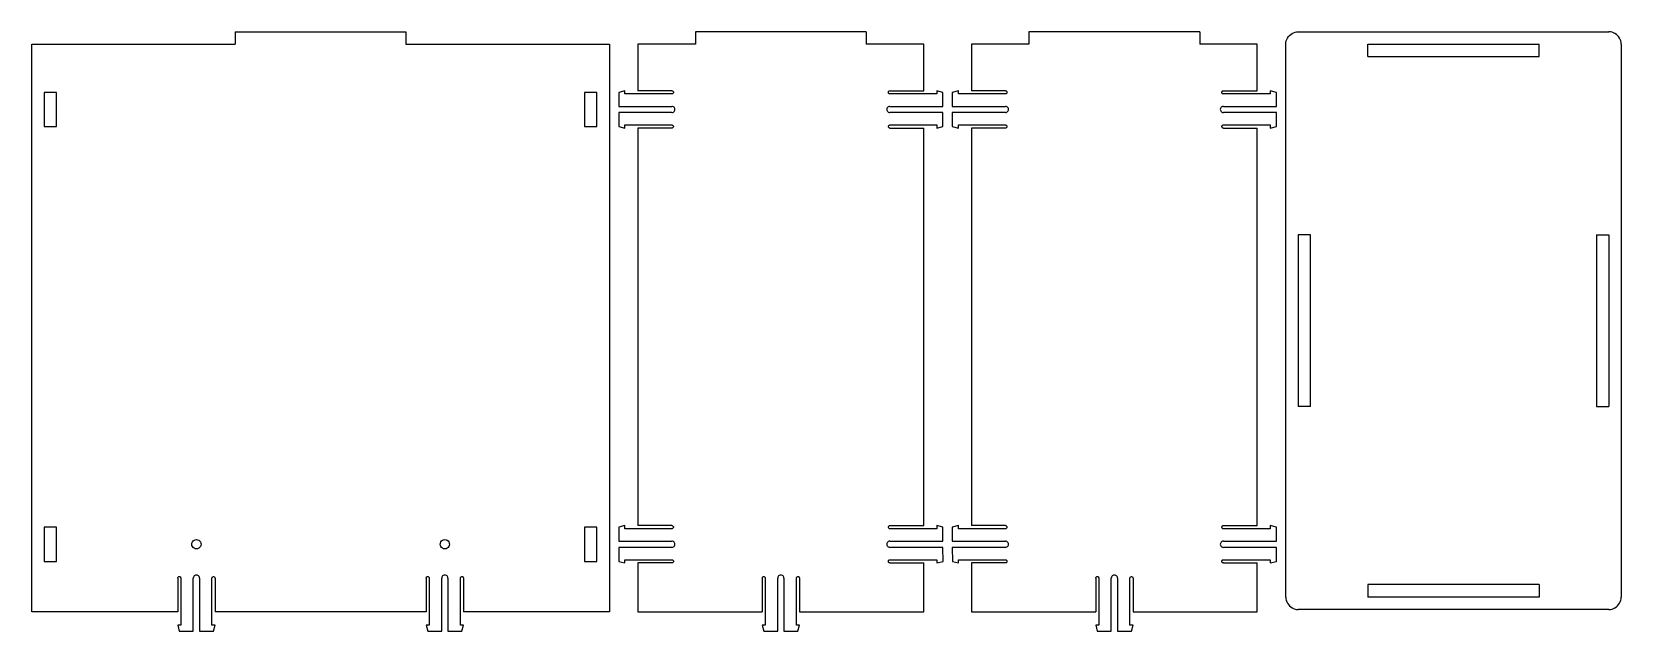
# Model space of a CAD drawing. Header units: metres. Extents: x -3612 to -3100, y -1017 to -824.
import ezdxf

# ---------------------------------------------------------------- set-up
doc = ezdxf.new("R2010")
doc.units = ezdxf.units.M

msp = doc.modelspace()

# ---------------------------------------------------------------- linework, layer by layer
at = {"layer": 'GROUP0'}
for p, q in [((-3611.8, -828.43, 0), (-3546.3, -828.43, 0)), ((-3611.8, -1011.23, 0), (-3611.8, -828.43, 0)), ((-3546.3, -824.43, 0), (-3491.3, -824.43, 0)), ((-3546.3, -824.43, 0), (-3546.3, -828.43, 0)), ((-3491.3, -824.43, 0), (-3491.3, -828.43, 0)), ((-3491.3, -828.43, 0), (-3425.8, -828.43, 0)), ((-3425.8, -828.43, 0), (-3425.8, -1011.23, 0)), ((-3208, -828.43), (-3207.96, -827.9)), ((-3208, -1006.43), (-3208, -828.43)), ((-3207.96, -827.9), (-3207.86, -827.39)), ((-3207.86, -827.39), (-3207.69, -826.9)), ((-3207.69, -826.9), (-3207.46, -826.43)), ((-3207.46, -826.43), (-3207.17, -825.99)), ((-3207.17, -825.99), (-3206.82, -825.6)), ((-3206.82, -825.6), (-3206.43, -825.25)), ((-3206.43, -825.25), (-3206, -824.96)), ((-3206, -824.96), (-3205.53, -824.73)), ((-3205.53, -824.73), (-3205.03, -824.56)), ((-3205.03, -824.56), (-3204.52, -824.46)), ((-3204.52, -824.46), (-3204, -824.43)), ((-3204, -824.43), (-3104, -824.43)), ((-3181.6, -828.43), (-3126.4, -828.43)), ((-3181.6, -832.43), (-3181.6, -828.43)), ((-3126.4, -832.43), (-3126.4, -828.43)), ((-3103.47, -824.46), (-3104, -824.43)), ((-3102.96, -824.56), (-3103.47, -824.46)), ((-3102.47, -824.73), (-3102.96, -824.56)), ((-3102, -824.96), (-3102.47, -824.73)), ((-3101.56, -825.25), (-3102, -824.96)), ((-3101.17, -825.6), (-3101.56, -825.25)), ((-3100.82, -825.99), (-3101.17, -825.6)), ((-3100.53, -826.43), (-3100.82, -825.99)), ((-3100.3, -826.9), (-3100.53, -826.43)), ((-3100.13, -827.39), (-3100.3, -826.9)), ((-3100.03, -827.9), (-3100.13, -827.39)), ((-3100, -828.43), (-3100.03, -827.9)), ((-3100, -828.43), (-3100, -1006.43)), ((-3181.6, -832.43), (-3126.4, -832.43)), ((-3603.8, -843.93, 0), (-3607.8, -843.93, 0)), ((-3607.8, -843.93, 0), (-3607.8, -854.93, 0)), ((-3603.8, -854.93, 0), (-3603.8, -843.93, 0)), ((-3433.8, -843.93, 0), (-3433.8, -854.93, 0)), ((-3429.8, -843.93, 0), (-3433.8, -843.93, 0)), ((-3429.8, -854.93, 0), (-3429.8, -843.93, 0)), ((-3607.8, -854.93, 0), (-3603.8, -854.93, 0)), ((-3433.8, -854.93, 0), (-3429.8, -854.93, 0)), ((-3204, -889.83), (-3204, -945.03)), ((-3200, -889.83), (-3204, -889.83)), ((-3200, -945.03), (-3200, -889.83)), ((-3108, -889.83), (-3108, -945.03)), ((-3108, -889.83), (-3104, -889.83)), ((-3104, -889.83), (-3104, -945.03)), ((-3200, -945.03), (-3204, -945.03)), ((-3108, -945.03), (-3104, -945.03)), ((-3603.8, -983.93, 0), (-3607.8, -983.93, 0)), ((-3607.8, -983.93, 0), (-3607.8, -994.93, 0)), ((-3603.8, -994.93, 0), (-3603.8, -983.93, 0)), ((-3429.8, -983.93, 0), (-3433.8, -983.93, 0)), ((-3433.8, -983.93, 0), (-3433.8, -994.93, 0)), ((-3429.8, -994.93, 0), (-3429.8, -983.93, 0)), ((-3560.3, -989.43, 0), (-3560.24, -989.04, 0)), ((-3560.24, -989.81, 0), (-3560.3, -989.43, 0)), ((-3560.24, -989.04, 0), (-3560.09, -988.68, 0)), ((-3560.09, -990.18, 0), (-3560.24, -989.81, 0)), ((-3560.09, -988.68, 0), (-3559.86, -988.37, 0)), ((-3559.86, -990.49, 0), (-3560.09, -990.18, 0)), ((-3559.86, -988.37, 0), (-3559.55, -988.13, 0)), ((-3559.55, -990.73, 0), (-3559.86, -990.49, 0)), ((-3559.55, -988.13, 0), (-3559.18, -987.98, 0)), ((-3559.18, -990.88, 0), (-3559.55, -990.73, 0)), ((-3559.18, -987.98, 0), (-3558.8, -987.93, 0)), ((-3558.8, -990.93, 0), (-3559.18, -990.88, 0)), ((-3558.8, -987.93, 0), (-3558.41, -987.98, 0)), ((-3558.41, -990.88, 0), (-3558.8, -990.93, 0)), ((-3558.41, -987.98, 0), (-3558.05, -988.13, 0)), ((-3558.05, -990.73, 0), (-3558.41, -990.88, 0)), ((-3558.05, -988.13, 0), (-3557.74, -988.37, 0)), ((-3557.74, -990.49, 0), (-3558.05, -990.73, 0)), ((-3557.74, -988.37, 0), (-3557.5, -988.68, 0)), ((-3557.5, -990.18, 0), (-3557.74, -990.49, 0)), ((-3557.5, -988.68, 0), (-3557.35, -989.04, 0)), ((-3557.35, -989.81, 0), (-3557.5, -990.18, 0)), ((-3557.35, -989.04, 0), (-3557.3, -989.43, 0)), ((-3557.3, -989.43, 0), (-3557.35, -989.81, 0)), ((-3480.3, -989.43, 0), (-3480.24, -989.04, 0)), ((-3480.24, -989.81, 0), (-3480.3, -989.43, 0)), ((-3480.24, -989.04, 0), (-3480.09, -988.68, 0)), ((-3480.09, -990.18, 0), (-3480.24, -989.81, 0)), ((-3480.09, -988.68, 0), (-3479.86, -988.37, 0)), ((-3479.86, -990.49, 0), (-3480.09, -990.18, 0)), ((-3479.86, -988.37, 0), (-3479.55, -988.13, 0)), ((-3479.55, -990.73, 0), (-3479.86, -990.49, 0)), ((-3479.55, -988.13, 0), (-3479.18, -987.98, 0)), ((-3479.18, -990.88, 0), (-3479.55, -990.73, 0)), ((-3479.18, -987.98, 0), (-3478.8, -987.93, 0)), ((-3478.8, -990.93, 0), (-3479.18, -990.88, 0)), ((-3478.8, -987.93, 0), (-3478.41, -987.98, 0)), ((-3478.41, -990.88, 0), (-3478.8, -990.93, 0)), ((-3478.41, -987.98, 0), (-3478.05, -988.13, 0)), ((-3478.05, -990.73, 0), (-3478.41, -990.88, 0)), ((-3478.05, -988.13, 0), (-3477.74, -988.37, 0)), ((-3477.74, -990.49, 0), (-3478.05, -990.73, 0)), ((-3477.74, -988.37, 0), (-3477.5, -988.68, 0)), ((-3477.5, -990.18, 0), (-3477.74, -990.49, 0)), ((-3477.5, -988.68, 0), (-3477.35, -989.04, 0)), ((-3477.35, -989.81, 0), (-3477.5, -990.18, 0)), ((-3477.35, -989.04, 0), (-3477.3, -989.43, 0)), ((-3477.3, -989.43, 0), (-3477.35, -989.81, 0)), ((-3607.8, -994.93, 0), (-3603.8, -994.93, 0)), ((-3433.8, -994.93, 0), (-3429.8, -994.93, 0)), ((-3564.8, -1000.33, 0), (-3564.78, -1000.2, 0)), ((-3564.8, -1000.33, 0), (-3564.8, -1011.23, 0)), ((-3564.78, -1000.2, 0), (-3564.73, -1000.08, 0)), ((-3564.73, -1000.08, 0), (-3564.65, -999.97, 0)), ((-3564.65, -999.97, 0), (-3564.55, -999.89, 0)), ((-3564.55, -999.89, 0), (-3564.43, -999.84, 0)), ((-3564.43, -999.84, 0), (-3564.3, -999.83, 0)), ((-3564.3, -999.83, 0), (-3564.17, -999.84, 0)), ((-3564.17, -999.84, 0), (-3564.05, -999.89, 0)), ((-3564.05, -999.89, 0), (-3563.94, -999.97, 0)), ((-3563.94, -999.97, 0), (-3563.86, -1000.08, 0)), ((-3563.86, -1000.08, 0), (-3563.81, -1000.2, 0)), ((-3563.81, -1000.2, 0), (-3563.8, -1000.33, 0)), ((-3563.8, -1000.33, 0), (-3563.8, -1015.43, 0)), ((-3559.76, -1000.07, 0), (-3559.8, -1000.33, 0)), ((-3559.8, -1017.43, 0), (-3559.8, -1000.33, 0)), ((-3559.66, -999.83, 0), (-3559.76, -1000.07, 0)), ((-3559.5, -999.62, 0), (-3559.66, -999.83, 0)), ((-3559.3, -999.46, 0), (-3559.5, -999.62, 0)), ((-3559.05, -999.36, 0), (-3559.3, -999.46, 0)), ((-3558.8, -999.33, 0), (-3559.05, -999.36, 0)), ((-3558.54, -999.36, 0), (-3558.8, -999.33, 0)), ((-3558.3, -999.46, 0), (-3558.54, -999.36, 0)), ((-3558.09, -999.62, 0), (-3558.3, -999.46, 0)), ((-3557.93, -999.83, 0), (-3558.09, -999.62, 0)), ((-3557.83, -1000.07, 0), (-3557.93, -999.83, 0)), ((-3557.8, -1000.33, 0), (-3557.83, -1000.07, 0)), ((-3557.8, -1000.33, 0), (-3557.8, -1017.43, 0)), ((-3553.8, -1000.33, 0), (-3553.78, -1000.2, 0)), ((-3553.8, -1015.43, 0), (-3553.8, -1000.33, 0)), ((-3553.78, -1000.2, 0), (-3553.73, -1000.08, 0)), ((-3553.73, -1000.08, 0), (-3553.65, -999.97, 0)), ((-3553.65, -999.97, 0), (-3553.55, -999.89, 0)), ((-3553.55, -999.89, 0), (-3553.43, -999.84, 0)), ((-3553.43, -999.84, 0), (-3553.3, -999.83, 0)), ((-3553.3, -999.83, 0), (-3553.17, -999.84, 0)), ((-3553.17, -999.84, 0), (-3553.05, -999.89, 0)), ((-3553.05, -999.89, 0), (-3552.94, -999.97, 0)), ((-3552.94, -999.97, 0), (-3552.86, -1000.08, 0)), ((-3552.86, -1000.08, 0), (-3552.81, -1000.2, 0)), ((-3552.81, -1000.2, 0), (-3552.8, -1000.33, 0)), ((-3552.8, -1000.33, 0), (-3552.8, -1011.23, 0)), ((-3484.8, -1000.33, 0), (-3484.78, -1000.2, 0)), ((-3484.8, -1000.33, 0), (-3484.8, -1011.23, 0)), ((-3484.78, -1000.2, 0), (-3484.73, -1000.08, 0)), ((-3484.73, -1000.08, 0), (-3484.65, -999.97, 0)), ((-3484.65, -999.97, 0), (-3484.55, -999.89, 0)), ((-3484.55, -999.89, 0), (-3484.43, -999.84, 0)), ((-3484.43, -999.84, 0), (-3484.3, -999.83, 0)), ((-3484.3, -999.83, 0), (-3484.17, -999.84, 0)), ((-3484.17, -999.84, 0), (-3484.05, -999.89, 0)), ((-3484.05, -999.89, 0), (-3483.94, -999.97, 0)), ((-3483.94, -999.97, 0), (-3483.86, -1000.08, 0)), ((-3483.86, -1000.08, 0), (-3483.81, -1000.2, 0)), ((-3483.81, -1000.2, 0), (-3483.8, -1000.33, 0)), ((-3483.8, -1000.33, 0), (-3483.8, -1015.43, 0)), ((-3479.76, -1000.07, 0), (-3479.8, -1000.33, 0)), ((-3479.8, -1017.43, 0), (-3479.8, -1000.33, 0)), ((-3479.66, -999.83, 0), (-3479.76, -1000.07, 0)), ((-3479.5, -999.62, 0), (-3479.66, -999.83, 0)), ((-3479.3, -999.46, 0), (-3479.5, -999.62, 0)), ((-3479.05, -999.36, 0), (-3479.3, -999.46, 0)), ((-3478.8, -999.33, 0), (-3479.05, -999.36, 0)), ((-3478.54, -999.36, 0), (-3478.8, -999.33, 0)), ((-3478.3, -999.46, 0), (-3478.54, -999.36, 0)), ((-3478.09, -999.62, 0), (-3478.3, -999.46, 0)), ((-3477.93, -999.83, 0), (-3478.09, -999.62, 0)), ((-3477.83, -1000.07, 0), (-3477.93, -999.83, 0)), ((-3477.8, -1000.33, 0), (-3477.83, -1000.07, 0)), ((-3477.8, -1000.33, 0), (-3477.8, -1017.43, 0)), ((-3473.8, -1000.33, 0), (-3473.78, -1000.2, 0)), ((-3473.8, -1015.43, 0), (-3473.8, -1000.33, 0)), ((-3473.78, -1000.2, 0), (-3473.73, -1000.08, 0)), ((-3473.73, -1000.08, 0), (-3473.65, -999.97, 0)), ((-3473.65, -999.97, 0), (-3473.55, -999.89, 0)), ((-3473.55, -999.89, 0), (-3473.43, -999.84, 0)), ((-3473.43, -999.84, 0), (-3473.3, -999.83, 0)), ((-3473.3, -999.83, 0), (-3473.17, -999.84, 0)), ((-3473.17, -999.84, 0), (-3473.05, -999.89, 0)), ((-3473.05, -999.89, 0), (-3472.94, -999.97, 0)), ((-3472.94, -999.97, 0), (-3472.86, -1000.08, 0)), ((-3472.86, -1000.08, 0), (-3472.81, -1000.2, 0)), ((-3472.81, -1000.2, 0), (-3472.8, -1000.33, 0)), ((-3472.8, -1000.33, 0), (-3472.8, -1011.23, 0)), ((-3181.6, -1002.43), (-3181.6, -1006.43)), ((-3126.4, -1002.43), (-3181.6, -1002.43)), ((-3126.4, -1002.43), (-3126.4, -1006.43)), ((-3208, -1006.43), (-3207.96, -1006.95)), ((-3207.96, -1006.95), (-3207.86, -1007.46)), ((-3207.86, -1007.46), (-3207.69, -1007.96)), ((-3207.69, -1007.96), (-3207.46, -1008.43)), ((-3126.4, -1006.43), (-3181.6, -1006.43)), ((-3100.53, -1008.43), (-3100.3, -1007.96)), ((-3100.3, -1007.96), (-3100.13, -1007.46)), ((-3100.13, -1007.46), (-3100.03, -1006.95)), ((-3100.03, -1006.95), (-3100, -1006.43)), ((-3564.8, -1011.23, 0), (-3611.8, -1011.23, 0)), ((-3484.8, -1011.23, 0), (-3552.8, -1011.23, 0)), ((-3425.8, -1011.23, 0), (-3472.8, -1011.23, 0)), ((-3207.46, -1008.43), (-3207.17, -1008.86)), ((-3207.17, -1008.86), (-3206.82, -1009.25)), ((-3206.82, -1009.25), (-3206.43, -1009.6)), ((-3206.43, -1009.6), (-3206, -1009.89)), ((-3206, -1009.89), (-3205.53, -1010.12)), ((-3205.53, -1010.12), (-3205.03, -1010.29)), ((-3205.03, -1010.29), (-3204.52, -1010.39)), ((-3204.52, -1010.39), (-3204, -1010.43)), ((-3104, -1010.43), (-3204, -1010.43)), ((-3104, -1010.43), (-3103.47, -1010.39)), ((-3103.47, -1010.39), (-3102.96, -1010.29)), ((-3102.96, -1010.29), (-3102.47, -1010.12)), ((-3102.47, -1010.12), (-3102, -1009.89)), ((-3102, -1009.89), (-3101.56, -1009.6)), ((-3101.56, -1009.6), (-3101.17, -1009.25)), ((-3101.17, -1009.25), (-3100.82, -1008.86)), ((-3100.82, -1008.86), (-3100.53, -1008.43)), ((-3563.8, -1015.43, 0), (-3564.8, -1015.43)), ((-3564.8, -1015.43), (-3564.3, -1017.43, 0)), ((-3564.3, -1017.43, 0), (-3559.8, -1017.43, 0)), ((-3557.8, -1017.43, 0), (-3553.3, -1017.43, 0)), ((-3552.8, -1015.43, 0), (-3553.8, -1015.43, 0)), ((-3553.3, -1017.43, 0), (-3552.8, -1015.43, 0)), ((-3483.8, -1015.43, 0), (-3484.8, -1015.43)), ((-3484.8, -1015.43), (-3484.3, -1017.43, 0)), ((-3484.3, -1017.43, 0), (-3479.8, -1017.43, 0)), ((-3477.8, -1017.43, 0), (-3473.3, -1017.43, 0)), ((-3472.8, -1015.43, 0), (-3473.8, -1015.43, 0)), ((-3473.3, -1017.43, 0), (-3472.8, -1015.43, 0))]:
    msp.add_line(p, q, dxfattribs=at)
at = {"layer": 'GROUP1'}
for p, q in [((-3398.1, -828.43, 0), (-3416.6, -828.43, 0)), ((-3416.6, -828.43, 0), (-3416.6, -843.43, 0)), ((-3343.1, -824.43, 0), (-3398.1, -824.43, 0)), ((-3398.1, -824.43, 0), (-3398.1, -828.43, 0)), ((-3343.1, -824.43, 0), (-3343.1, -828.43, 0)), ((-3324.6, -828.43, 0), (-3343.1, -828.43, 0)), ((-3324.6, -843.43, 0), (-3324.6, -828.43, 0)), ((-3420.8, -843.43, 0), (-3422.8, -843.93, 0)), ((-3422.8, -843.93, 0), (-3422.8, -848.43, 0)), ((-3420.8, -844.43, 0), (-3420.8, -843.43, 0)), ((-3405.7, -844.43, 0), (-3420.8, -844.43, 0)), ((-3405.7, -843.43, 0), (-3416.6, -843.43, 0)), ((-3405.7, -843.43, 0), (-3405.57, -843.44, 0)), ((-3405.57, -844.41, 0), (-3405.7, -844.43, 0)), ((-3405.57, -843.44, 0), (-3405.45, -843.49, 0)), ((-3405.45, -844.36, 0), (-3405.57, -844.41, 0)), ((-3405.45, -843.49, 0), (-3405.34, -843.57, 0)), ((-3405.34, -844.28, 0), (-3405.45, -844.36, 0)), ((-3405.34, -843.57, 0), (-3405.26, -843.68, 0)), ((-3405.26, -844.18, 0), (-3405.34, -844.28, 0)), ((-3405.26, -843.68, 0), (-3405.21, -843.8, 0)), ((-3405.21, -844.06, 0), (-3405.26, -844.18, 0)), ((-3405.21, -843.8, 0), (-3405.2, -843.93, 0)), ((-3405.2, -843.93, 0), (-3405.21, -844.06, 0)), ((-3336, -843.93, 0), (-3335.98, -843.8, 0)), ((-3335.98, -844.06, 0), (-3336, -843.93, 0)), ((-3335.98, -843.8, 0), (-3335.93, -843.68, 0)), ((-3335.93, -844.18, 0), (-3335.98, -844.06, 0)), ((-3335.93, -843.68, 0), (-3335.85, -843.57, 0)), ((-3335.85, -844.28, 0), (-3335.93, -844.18, 0)), ((-3335.85, -843.57, 0), (-3335.75, -843.49, 0)), ((-3335.75, -844.36, 0), (-3335.85, -844.28, 0)), ((-3335.75, -843.49, 0), (-3335.63, -843.44, 0)), ((-3335.63, -844.41, 0), (-3335.75, -844.36, 0)), ((-3335.63, -843.44, 0), (-3335.5, -843.43, 0)), ((-3335.5, -844.43, 0), (-3335.63, -844.41, 0)), ((-3335.5, -843.43, 0), (-3324.6, -843.43, 0)), ((-3320.4, -844.43, 0), (-3335.5, -844.43, 0)), ((-3320.4, -843.43, 0), (-3320.4, -844.43, 0)), ((-3318.4, -843.93, 0), (-3320.4, -843.43, 0)), ((-3318.4, -848.43, 0), (-3318.4, -843.93, 0)), ((-3422.8, -848.43, 0), (-3405.7, -848.43, 0)), ((-3405.44, -848.46, 0), (-3405.7, -848.43, 0)), ((-3405.2, -848.56, 0), (-3405.44, -848.46, 0)), ((-3404.99, -848.72, 0), (-3405.2, -848.56, 0)), ((-3404.83, -848.93, 0), (-3404.99, -848.72, 0)), ((-3404.73, -849.17, 0), (-3404.83, -848.93, 0)), ((-3404.7, -849.43, 0), (-3404.73, -849.17, 0)), ((-3404.73, -849.69, 0), (-3404.7, -849.43, 0)), ((-3336.46, -849.17, 0), (-3336.5, -849.43, 0)), ((-3336.5, -849.43, 0), (-3336.46, -849.69, 0)), ((-3336.36, -848.93, 0), (-3336.46, -849.17, 0)), ((-3336.2, -848.72, 0), (-3336.36, -848.93, 0)), ((-3336, -848.56, 0), (-3336.2, -848.72, 0)), ((-3335.75, -848.46, 0), (-3336, -848.56, 0)), ((-3335.5, -848.43, 0), (-3335.75, -848.46, 0)), ((-3335.5, -848.43, 0), (-3318.4, -848.43, 0)), ((-3405.7, -850.43, 0), (-3422.8, -850.43, 0)), ((-3422.8, -850.43, 0), (-3422.8, -854.93, 0)), ((-3420.8, -854.43, 0), (-3405.7, -854.43, 0)), ((-3420.8, -855.43, 0), (-3420.8, -854.43, 0)), ((-3405.7, -850.43, 0), (-3405.44, -850.39, 0)), ((-3405.7, -854.43, 0), (-3405.57, -854.44, 0)), ((-3405.57, -854.44, 0), (-3405.45, -854.49, 0)), ((-3405.45, -854.49, 0), (-3405.34, -854.57, 0)), ((-3405.44, -850.39, 0), (-3405.2, -850.29, 0)), ((-3405.34, -854.57, 0), (-3405.26, -854.68, 0)), ((-3405.26, -854.68, 0), (-3405.21, -854.8, 0)), ((-3405.2, -850.29, 0), (-3404.99, -850.13, 0)), ((-3404.99, -850.13, 0), (-3404.83, -849.93, 0)), ((-3404.83, -849.93, 0), (-3404.73, -849.69, 0)), ((-3336.46, -849.69, 0), (-3336.36, -849.93, 0)), ((-3336.36, -849.93, 0), (-3336.2, -850.13, 0)), ((-3336.2, -850.13, 0), (-3336, -850.29, 0)), ((-3336, -850.29, 0), (-3335.75, -850.39, 0)), ((-3335.98, -854.8, 0), (-3335.93, -854.68, 0)), ((-3335.93, -854.68, 0), (-3335.85, -854.57, 0)), ((-3335.85, -854.57, 0), (-3335.75, -854.49, 0)), ((-3335.75, -850.39, 0), (-3335.5, -850.43, 0)), ((-3335.75, -854.49, 0), (-3335.63, -854.44, 0)), ((-3335.63, -854.44, 0), (-3335.5, -854.43, 0)), ((-3318.4, -850.43, 0), (-3335.5, -850.43, 0)), ((-3335.5, -854.43, 0), (-3320.4, -854.43, 0)), ((-3320.4, -854.43, 0), (-3320.4, -855.43, 0)), ((-3318.4, -854.93, 0), (-3318.4, -850.43, 0)), ((-3422.8, -854.93, 0), (-3420.8, -855.43, 0)), ((-3405.7, -855.43, 0), (-3416.6, -855.43, 0)), ((-3416.6, -855.43, 0), (-3416.6, -886.43, 0)), ((-3405.57, -855.41, 0), (-3405.7, -855.43, 0)), ((-3405.45, -855.36, 0), (-3405.57, -855.41, 0)), ((-3405.34, -855.28, 0), (-3405.45, -855.36, 0)), ((-3405.26, -855.18, 0), (-3405.34, -855.28, 0)), ((-3405.21, -855.06, 0), (-3405.26, -855.18, 0)), ((-3405.21, -854.8, 0), (-3405.2, -854.93, 0)), ((-3405.2, -854.93, 0), (-3405.21, -855.06, 0)), ((-3336, -854.93, 0), (-3335.98, -854.8, 0)), ((-3335.98, -855.06, 0), (-3336, -854.93, 0)), ((-3335.93, -855.18, 0), (-3335.98, -855.06, 0)), ((-3335.85, -855.28, 0), (-3335.93, -855.18, 0)), ((-3335.75, -855.36, 0), (-3335.85, -855.28, 0)), ((-3335.63, -855.41, 0), (-3335.75, -855.36, 0)), ((-3335.5, -855.43, 0), (-3335.63, -855.41, 0)), ((-3335.5, -855.43, 0), (-3324.6, -855.43, 0)), ((-3324.6, -983.43, 0), (-3324.6, -855.43, 0)), ((-3320.4, -855.43, 0), (-3318.4, -854.93, 0)), ((-3416.6, -886.43, 0), (-3416.6, -917.43, 0)), ((-3416.6, -917.43, 0), (-3416.6, -948.43, 0)), ((-3416.6, -948.43, 0), (-3416.6, -983.43, 0)), ((-3420.8, -983.43, 0), (-3422.8, -983.93, 0)), ((-3422.8, -983.93, 0), (-3422.8, -988.43, 0)), ((-3420.8, -984.43, 0), (-3420.8, -983.43, 0)), ((-3405.7, -984.43, 0), (-3420.8, -984.43, 0)), ((-3405.7, -983.43, 0), (-3416.6, -983.43, 0)), ((-3405.7, -983.43, 0), (-3405.57, -983.44, 0)), ((-3405.57, -984.41, 0), (-3405.7, -984.43, 0)), ((-3405.57, -983.44, 0), (-3405.45, -983.49, 0)), ((-3405.45, -984.36, 0), (-3405.57, -984.41, 0)), ((-3405.45, -983.49, 0), (-3405.34, -983.57, 0)), ((-3405.34, -984.28, 0), (-3405.45, -984.36, 0)), ((-3405.34, -983.57, 0), (-3405.26, -983.68, 0)), ((-3405.26, -984.18, 0), (-3405.34, -984.28, 0)), ((-3405.26, -983.68, 0), (-3405.21, -983.8, 0)), ((-3405.21, -984.06, 0), (-3405.26, -984.18, 0)), ((-3405.21, -983.8, 0), (-3405.2, -983.93, 0)), ((-3405.2, -983.93, 0), (-3405.21, -984.06, 0)), ((-3336, -983.93, 0), (-3335.98, -983.8, 0)), ((-3335.98, -984.06, 0), (-3336, -983.93, 0)), ((-3335.98, -983.8, 0), (-3335.93, -983.68, 0)), ((-3335.93, -984.18, 0), (-3335.98, -984.06, 0)), ((-3335.93, -983.68, 0), (-3335.85, -983.57, 0)), ((-3335.85, -984.28, 0), (-3335.93, -984.18, 0)), ((-3335.85, -983.57, 0), (-3335.75, -983.49, 0)), ((-3335.75, -984.36, 0), (-3335.85, -984.28, 0)), ((-3335.75, -983.49, 0), (-3335.63, -983.44, 0)), ((-3335.63, -984.41, 0), (-3335.75, -984.36, 0)), ((-3335.63, -983.44, 0), (-3335.5, -983.43, 0)), ((-3335.5, -984.43, 0), (-3335.63, -984.41, 0)), ((-3335.5, -983.43, 0), (-3324.6, -983.43, 0)), ((-3320.4, -984.43, 0), (-3335.5, -984.43, 0)), ((-3318.4, -983.93, 0), (-3320.4, -983.43, 0)), ((-3320.4, -983.43, 0), (-3320.4, -984.43, 0)), ((-3318.4, -988.43, 0), (-3318.4, -983.93, 0)), ((-3422.8, -988.43, 0), (-3405.7, -988.43, 0)), ((-3405.7, -990.43, 0), (-3422.8, -990.43, 0)), ((-3422.8, -990.43, 0), (-3422.77, -994.93, 0)), ((-3405.44, -988.46, 0), (-3405.7, -988.43, 0)), ((-3405.7, -990.43, 0), (-3405.44, -990.39, 0)), ((-3405.2, -988.56, 0), (-3405.44, -988.46, 0)), ((-3405.44, -990.39, 0), (-3405.2, -990.29, 0)), ((-3404.99, -988.72, 0), (-3405.2, -988.56, 0)), ((-3405.2, -990.29, 0), (-3404.99, -990.13, 0)), ((-3404.83, -988.93, 0), (-3404.99, -988.72, 0)), ((-3404.99, -990.13, 0), (-3404.83, -989.93, 0)), ((-3404.73, -989.17, 0), (-3404.83, -988.93, 0)), ((-3404.83, -989.93, 0), (-3404.73, -989.69, 0)), ((-3404.7, -989.43, 0), (-3404.73, -989.17, 0)), ((-3404.73, -989.69, 0), (-3404.7, -989.43, 0)), ((-3336.46, -989.17, 0), (-3336.5, -989.43, 0)), ((-3336.5, -989.43, 0), (-3336.46, -989.69, 0)), ((-3336.36, -988.93, 0), (-3336.46, -989.17, 0)), ((-3336.46, -989.69, 0), (-3336.36, -989.93, 0)), ((-3336.2, -988.72, 0), (-3336.36, -988.93, 0)), ((-3336.36, -989.93, 0), (-3336.2, -990.13, 0)), ((-3336, -988.56, 0), (-3336.2, -988.72, 0)), ((-3336.2, -990.13, 0), (-3336, -990.29, 0)), ((-3335.75, -988.46, 0), (-3336, -988.56, 0)), ((-3336, -990.29, 0), (-3335.75, -990.39, 0)), ((-3335.5, -988.43, 0), (-3335.75, -988.46, 0)), ((-3335.75, -990.39, 0), (-3335.5, -990.43, 0)), ((-3335.5, -988.43, 0), (-3318.4, -988.43, 0)), ((-3318.4, -990.43, 0), (-3335.5, -990.43, 0)), ((-3318.37, -994.93, 0), (-3318.4, -990.43, 0)), ((-3422.77, -994.93, 0), (-3420.8, -995.43, 0)), ((-3420.8, -994.43, 0), (-3405.7, -994.43, 0)), ((-3420.8, -995.43, 0), (-3420.8, -994.43, 0)), ((-3405.7, -995.43, 0), (-3416.6, -995.43, 0)), ((-3416.6, -995.43, 0), (-3416.6, -1011.23, 0)), ((-3405.7, -994.43, 0), (-3405.57, -994.44, 0)), ((-3405.57, -995.41, 0), (-3405.7, -995.43, 0)), ((-3405.57, -994.44, 0), (-3405.45, -994.49, 0)), ((-3405.45, -995.36, 0), (-3405.57, -995.41, 0)), ((-3405.45, -994.49, 0), (-3405.34, -994.57, 0)), ((-3405.34, -995.28, 0), (-3405.45, -995.36, 0)), ((-3405.34, -994.57, 0), (-3405.26, -994.68, 0)), ((-3405.26, -995.18, 0), (-3405.34, -995.28, 0)), ((-3405.26, -994.68, 0), (-3405.21, -994.8, 0)), ((-3405.21, -995.06, 0), (-3405.26, -995.18, 0)), ((-3405.21, -994.8, 0), (-3405.2, -994.93, 0)), ((-3405.2, -994.93, 0), (-3405.21, -995.06, 0)), ((-3336, -994.93, 0), (-3335.98, -994.8, 0)), ((-3335.98, -995.06, 0), (-3336, -994.93, 0)), ((-3335.98, -994.8, 0), (-3335.93, -994.68, 0)), ((-3335.93, -995.18, 0), (-3335.98, -995.06, 0)), ((-3335.93, -994.68, 0), (-3335.85, -994.57, 0)), ((-3335.85, -995.28, 0), (-3335.93, -995.18, 0)), ((-3335.85, -994.57, 0), (-3335.75, -994.49, 0)), ((-3335.75, -995.36, 0), (-3335.85, -995.28, 0)), ((-3335.75, -994.49, 0), (-3335.63, -994.44, 0)), ((-3335.63, -995.41, 0), (-3335.75, -995.36, 0)), ((-3335.63, -994.44, 0), (-3335.5, -994.43, 0)), ((-3335.5, -995.43, 0), (-3335.63, -995.41, 0)), ((-3335.5, -994.43, 0), (-3320.4, -994.43, 0)), ((-3335.5, -995.43, 0), (-3324.6, -995.43, 0)), ((-3324.6, -1011.23, 0), (-3324.6, -995.43, 0)), ((-3320.4, -994.43, 0), (-3320.4, -995.43, 0)), ((-3320.4, -995.43, 0), (-3318.37, -994.93, 0)), ((-3376.6, -1000.33, 0), (-3376.58, -1000.2, 0)), ((-3376.6, -1000.33, 0), (-3376.6, -1011.23, 0)), ((-3376.58, -1000.2, 0), (-3376.53, -1000.08, 0)), ((-3376.53, -1000.08, 0), (-3376.45, -999.97, 0)), ((-3376.45, -999.97, 0), (-3376.35, -999.89, 0)), ((-3376.35, -999.89, 0), (-3376.23, -999.84)), ((-3376.23, -999.84), (-3376.1, -999.83)), ((-3376.1, -999.83), (-3375.97, -999.84)), ((-3375.97, -999.84), (-3375.85, -999.89, 0)), ((-3375.85, -999.89, 0), (-3375.74, -999.97, 0)), ((-3375.74, -999.97, 0), (-3375.66, -1000.08, 0)), ((-3375.66, -1000.08, 0), (-3375.61, -1000.2, 0)), ((-3375.61, -1000.2, 0), (-3375.6, -1000.33, 0)), ((-3375.6, -1000.33, 0), (-3375.6, -1015.43, 0)), ((-3371.56, -1000.07, 0), (-3371.6, -1000.33, 0)), ((-3371.6, -1017.43, 0), (-3371.6, -1000.33, 0)), ((-3371.46, -999.83, 0), (-3371.56, -1000.07, 0)), ((-3371.3, -999.62, 0), (-3371.46, -999.83, 0)), ((-3371.1, -999.46, 0), (-3371.3, -999.62, 0)), ((-3370.85, -999.36, 0), (-3371.1, -999.46, 0)), ((-3370.6, -999.33, 0), (-3370.85, -999.36, 0)), ((-3370.34, -999.36, 0), (-3370.6, -999.33, 0)), ((-3370.1, -999.46, 0), (-3370.34, -999.36, 0)), ((-3369.89, -999.62, 0), (-3370.1, -999.46, 0)), ((-3369.73, -999.83, 0), (-3369.89, -999.62, 0)), ((-3369.63, -1000.07, 0), (-3369.73, -999.83, 0)), ((-3369.6, -1000.33, 0), (-3369.63, -1000.07, 0)), ((-3369.6, -1000.33, 0), (-3369.6, -1017.43, 0)), ((-3365.6, -1000.33, 0), (-3365.58, -1000.2, 0)), ((-3365.6, -1015.43, 0), (-3365.6, -1000.33, 0)), ((-3365.58, -1000.2, 0), (-3365.53, -1000.08, 0)), ((-3365.53, -1000.08, 0), (-3365.45, -999.97, 0)), ((-3365.45, -999.97, 0), (-3365.35, -999.89, 0)), ((-3365.35, -999.89, 0), (-3365.23, -999.84, 0)), ((-3365.23, -999.84, 0), (-3365.1, -999.83, 0)), ((-3365.1, -999.83, 0), (-3364.97, -999.84, 0)), ((-3364.97, -999.84, 0), (-3364.85, -999.89, 0)), ((-3364.85, -999.89, 0), (-3364.74, -999.97, 0)), ((-3364.74, -999.97, 0), (-3364.66, -1000.08, 0)), ((-3364.66, -1000.08, 0), (-3364.61, -1000.2, 0)), ((-3364.61, -1000.2, 0), (-3364.6, -1000.33, 0)), ((-3364.6, -1000.33, 0), (-3364.6, -1011.23, 0)), ((-3416.6, -1011.23, 0), (-3376.6, -1011.23, 0)), ((-3364.6, -1011.23, 0), (-3324.6, -1011.23, 0)), ((-3376.6, -1015.43, 0), (-3376.1, -1017.43, 0)), ((-3375.6, -1015.43, 0), (-3376.6, -1015.43, 0)), ((-3376.1, -1017.43, 0), (-3371.6, -1017.43, 0)), ((-3369.6, -1017.43, 0), (-3365.1, -1017.43, 0)), ((-3364.6, -1015.43, 0), (-3365.6, -1015.43, 0)), ((-3365.1, -1017.43, 0), (-3364.6, -1015.43, 0))]:
    msp.add_line(p, q, dxfattribs=at)
at = {"layer": 'GROUP2'}
for p, q in [((-3290.7, -828.43, 0), (-3309.2, -828.43, 0)), ((-3309.2, -828.43, 0), (-3309.2, -843.43, 0)), ((-3235.7, -824.43, 0), (-3290.7, -824.43, 0)), ((-3290.7, -824.43, 0), (-3290.7, -828.43, 0)), ((-3235.7, -824.43, 0), (-3235.7, -828.43, 0)), ((-3217.2, -828.43, 0), (-3235.7, -828.43, 0)), ((-3217.2, -843.43, 0), (-3217.2, -828.43, 0)), ((-3313.4, -843.43, 0), (-3315.4, -843.93, 0)), ((-3315.4, -843.93, 0), (-3315.4, -848.43, 0)), ((-3313.4, -844.43, 0), (-3313.4, -843.43, 0)), ((-3298.3, -844.43, 0), (-3313.4, -844.43, 0)), ((-3298.3, -843.43, 0), (-3309.2, -843.43, 0)), ((-3298.3, -843.43, 0), (-3298.17, -843.44, 0)), ((-3298.17, -844.41, 0), (-3298.3, -844.43, 0)), ((-3298.17, -843.44, 0), (-3298.05, -843.49, 0)), ((-3298.05, -844.36, 0), (-3298.17, -844.41, 0)), ((-3298.05, -843.49, 0), (-3297.94, -843.57, 0)), ((-3297.94, -844.28, 0), (-3298.05, -844.36, 0)), ((-3297.94, -843.57, 0), (-3297.86, -843.68, 0)), ((-3297.86, -844.18, 0), (-3297.94, -844.28, 0)), ((-3297.86, -843.68, 0), (-3297.81, -843.8, 0)), ((-3297.81, -844.06, 0), (-3297.86, -844.18, 0)), ((-3297.81, -843.8, 0), (-3297.8, -843.93, 0)), ((-3297.8, -843.93, 0), (-3297.81, -844.06, 0)), ((-3228.6, -843.93, 0), (-3228.58, -843.8, 0)), ((-3228.58, -844.06, 0), (-3228.6, -843.93, 0)), ((-3228.58, -843.8, 0), (-3228.53, -843.68, 0)), ((-3228.53, -844.18, 0), (-3228.58, -844.06, 0)), ((-3228.53, -843.68, 0), (-3228.45, -843.57, 0)), ((-3228.45, -844.28, 0), (-3228.53, -844.18, 0)), ((-3228.45, -843.57, 0), (-3228.35, -843.49, 0)), ((-3228.35, -844.36, 0), (-3228.45, -844.28, 0)), ((-3228.35, -843.49, 0), (-3228.23, -843.44, 0)), ((-3228.23, -844.41, 0), (-3228.35, -844.36, 0)), ((-3228.23, -843.44, 0), (-3228.1, -843.43, 0)), ((-3228.1, -844.43, 0), (-3228.23, -844.41, 0)), ((-3228.1, -843.43, 0), (-3217.2, -843.43, 0)), ((-3213, -844.43, 0), (-3228.1, -844.43, 0)), ((-3213, -843.43, 0), (-3213, -844.43, 0)), ((-3211, -843.93, 0), (-3213, -843.43, 0)), ((-3211, -848.43, 0), (-3211, -843.93, 0)), ((-3315.4, -848.43, 0), (-3298.3, -848.43, 0)), ((-3298.04, -848.46, 0), (-3298.3, -848.43, 0)), ((-3297.8, -848.56, 0), (-3298.04, -848.46, 0)), ((-3297.59, -848.72, 0), (-3297.8, -848.56, 0)), ((-3297.43, -848.93, 0), (-3297.59, -848.72, 0)), ((-3297.33, -849.17, 0), (-3297.43, -848.93, 0)), ((-3297.3, -849.43, 0), (-3297.33, -849.17, 0)), ((-3297.33, -849.69, 0), (-3297.3, -849.43, 0)), ((-3229.06, -849.17, 0), (-3229.1, -849.43, 0)), ((-3229.1, -849.43, 0), (-3229.06, -849.69, 0)), ((-3228.96, -848.93, 0), (-3229.06, -849.17, 0)), ((-3228.8, -848.72, 0), (-3228.96, -848.93, 0)), ((-3228.6, -848.56, 0), (-3228.8, -848.72, 0)), ((-3228.35, -848.46, 0), (-3228.6, -848.56, 0)), ((-3228.1, -848.43, 0), (-3228.35, -848.46, 0)), ((-3228.1, -848.43, 0), (-3211, -848.43, 0)), ((-3298.3, -850.43, 0), (-3315.4, -850.43, 0)), ((-3315.4, -850.43, 0), (-3315.4, -854.93, 0)), ((-3313.4, -854.43, 0), (-3298.3, -854.43, 0)), ((-3313.4, -855.43, 0), (-3313.4, -854.43, 0)), ((-3298.3, -850.43, 0), (-3298.04, -850.39, 0)), ((-3298.3, -854.43, 0), (-3298.17, -854.44, 0)), ((-3298.17, -854.44, 0), (-3298.05, -854.49, 0)), ((-3298.05, -854.49, 0), (-3297.94, -854.57, 0)), ((-3298.04, -850.39, 0), (-3297.8, -850.29, 0)), ((-3297.94, -854.57, 0), (-3297.86, -854.68, 0)), ((-3297.86, -854.68, 0), (-3297.81, -854.8, 0)), ((-3297.8, -850.29, 0), (-3297.59, -850.13, 0)), ((-3297.59, -850.13, 0), (-3297.43, -849.93, 0)), ((-3297.43, -849.93, 0), (-3297.33, -849.69, 0)), ((-3229.06, -849.69, 0), (-3228.96, -849.93, 0)), ((-3228.96, -849.93, 0), (-3228.8, -850.13, 0)), ((-3228.8, -850.13, 0), (-3228.6, -850.29, 0)), ((-3228.6, -850.29, 0), (-3228.35, -850.39, 0)), ((-3228.58, -854.8, 0), (-3228.53, -854.68, 0)), ((-3228.53, -854.68, 0), (-3228.45, -854.57, 0)), ((-3228.45, -854.57, 0), (-3228.35, -854.49, 0)), ((-3228.35, -850.39, 0), (-3228.1, -850.43, 0)), ((-3228.35, -854.49, 0), (-3228.23, -854.44, 0)), ((-3228.23, -854.44, 0), (-3228.1, -854.43, 0)), ((-3211, -850.43, 0), (-3228.1, -850.43, 0)), ((-3228.1, -854.43, 0), (-3213, -854.43, 0)), ((-3213, -854.43, 0), (-3213, -855.43, 0)), ((-3211, -854.93, 0), (-3211, -850.43, 0)), ((-3315.4, -854.93, 0), (-3313.4, -855.43, 0)), ((-3298.3, -855.43, 0), (-3309.2, -855.43, 0)), ((-3309.2, -855.43, 0), (-3309.2, -886.43, 0)), ((-3298.17, -855.41, 0), (-3298.3, -855.43, 0)), ((-3298.05, -855.36, 0), (-3298.17, -855.41, 0)), ((-3297.94, -855.28, 0), (-3298.05, -855.36, 0)), ((-3297.86, -855.18, 0), (-3297.94, -855.28, 0)), ((-3297.81, -855.06, 0), (-3297.86, -855.18, 0)), ((-3297.81, -854.8, 0), (-3297.8, -854.93, 0)), ((-3297.8, -854.93, 0), (-3297.81, -855.06, 0)), ((-3228.6, -854.93, 0), (-3228.58, -854.8, 0)), ((-3228.58, -855.06, 0), (-3228.6, -854.93, 0)), ((-3228.53, -855.18, 0), (-3228.58, -855.06, 0)), ((-3228.45, -855.28, 0), (-3228.53, -855.18, 0)), ((-3228.35, -855.36, 0), (-3228.45, -855.28, 0)), ((-3228.23, -855.41, 0), (-3228.35, -855.36, 0)), ((-3228.1, -855.43, 0), (-3228.23, -855.41, 0)), ((-3228.1, -855.43, 0), (-3217.2, -855.43, 0)), ((-3217.2, -983.43, 0), (-3217.2, -855.43, 0)), ((-3213, -855.43, 0), (-3211, -854.93, 0)), ((-3309.2, -886.43, 0), (-3309.2, -917.43, 0)), ((-3309.2, -917.43, 0), (-3309.2, -948.43, 0)), ((-3309.2, -948.43, 0), (-3309.2, -983.43, 0)), ((-3313.4, -983.43, 0), (-3315.4, -983.93, 0)), ((-3315.4, -983.93, 0), (-3315.4, -988.43, 0)), ((-3313.4, -984.43, 0), (-3313.4, -983.43, 0)), ((-3298.3, -984.43, 0), (-3313.4, -984.43, 0)), ((-3298.3, -983.43, 0), (-3309.2, -983.43, 0)), ((-3298.3, -983.43, 0), (-3298.17, -983.44, 0)), ((-3298.17, -984.41, 0), (-3298.3, -984.43, 0)), ((-3298.17, -983.44, 0), (-3298.05, -983.49, 0)), ((-3298.05, -984.36, 0), (-3298.17, -984.41, 0)), ((-3298.05, -983.49, 0), (-3297.94, -983.57, 0)), ((-3297.94, -984.28, 0), (-3298.05, -984.36, 0)), ((-3297.94, -983.57, 0), (-3297.86, -983.68, 0)), ((-3297.86, -984.18, 0), (-3297.94, -984.28, 0)), ((-3297.86, -983.68, 0), (-3297.81, -983.8, 0)), ((-3297.81, -984.06, 0), (-3297.86, -984.18, 0)), ((-3297.81, -983.8, 0), (-3297.8, -983.93, 0)), ((-3297.8, -983.93, 0), (-3297.81, -984.06, 0)), ((-3228.6, -983.93, 0), (-3228.58, -983.8, 0)), ((-3228.58, -984.06, 0), (-3228.6, -983.93, 0)), ((-3228.58, -983.8, 0), (-3228.53, -983.68, 0)), ((-3228.53, -984.18, 0), (-3228.58, -984.06, 0)), ((-3228.53, -983.68, 0), (-3228.45, -983.57, 0)), ((-3228.45, -984.28, 0), (-3228.53, -984.18, 0)), ((-3228.45, -983.57, 0), (-3228.35, -983.49, 0)), ((-3228.35, -984.36, 0), (-3228.45, -984.28, 0)), ((-3228.35, -983.49, 0), (-3228.23, -983.44, 0)), ((-3228.23, -984.41, 0), (-3228.35, -984.36, 0)), ((-3228.23, -983.44, 0), (-3228.1, -983.43, 0)), ((-3228.1, -984.43, 0), (-3228.23, -984.41, 0)), ((-3228.1, -983.43, 0), (-3217.2, -983.43, 0)), ((-3213, -984.43, 0), (-3228.1, -984.43, 0)), ((-3211, -983.93, 0), (-3213, -983.43, 0)), ((-3213, -983.43, 0), (-3213, -984.43, 0)), ((-3211, -988.43, 0), (-3211, -983.93, 0)), ((-3315.4, -988.43, 0), (-3298.3, -988.43, 0)), ((-3298.3, -990.43, 0), (-3315.4, -990.43, 0)), ((-3315.4, -990.43, 0), (-3315.37, -994.93, 0)), ((-3298.04, -988.46, 0), (-3298.3, -988.43, 0)), ((-3298.3, -990.43, 0), (-3298.04, -990.39, 0)), ((-3297.8, -988.56, 0), (-3298.04, -988.46, 0)), ((-3298.04, -990.39, 0), (-3297.8, -990.29, 0)), ((-3297.59, -988.72, 0), (-3297.8, -988.56, 0)), ((-3297.8, -990.29, 0), (-3297.59, -990.13, 0)), ((-3297.43, -988.93, 0), (-3297.59, -988.72, 0)), ((-3297.59, -990.13, 0), (-3297.43, -989.93, 0)), ((-3297.33, -989.17, 0), (-3297.43, -988.93, 0)), ((-3297.43, -989.93, 0), (-3297.33, -989.69, 0)), ((-3297.3, -989.43, 0), (-3297.33, -989.17, 0)), ((-3297.33, -989.69, 0), (-3297.3, -989.43, 0)), ((-3229.06, -989.17, 0), (-3229.1, -989.43, 0)), ((-3229.1, -989.43, 0), (-3229.06, -989.69, 0)), ((-3228.96, -988.93, 0), (-3229.06, -989.17, 0)), ((-3229.06, -989.69, 0), (-3228.96, -989.93, 0)), ((-3228.8, -988.72, 0), (-3228.96, -988.93, 0)), ((-3228.96, -989.93, 0), (-3228.8, -990.13, 0)), ((-3228.6, -988.56, 0), (-3228.8, -988.72, 0)), ((-3228.8, -990.13, 0), (-3228.6, -990.29, 0)), ((-3228.35, -988.46, 0), (-3228.6, -988.56, 0)), ((-3228.6, -990.29, 0), (-3228.35, -990.39, 0)), ((-3228.1, -988.43, 0), (-3228.35, -988.46, 0)), ((-3228.35, -990.39, 0), (-3228.1, -990.43, 0)), ((-3228.1, -988.43, 0), (-3211, -988.43, 0)), ((-3211, -990.43, 0), (-3228.1, -990.43, 0)), ((-3210.97, -994.93, 0), (-3211, -990.43, 0)), ((-3315.37, -994.93, 0), (-3313.4, -995.43, 0)), ((-3313.4, -994.43, 0), (-3298.3, -994.43, 0)), ((-3313.4, -995.43, 0), (-3313.4, -994.43, 0)), ((-3298.3, -995.43, 0), (-3309.2, -995.43, 0)), ((-3309.2, -995.43, 0), (-3309.2, -1011.23, 0)), ((-3298.3, -994.43, 0), (-3298.17, -994.44, 0)), ((-3298.17, -995.41, 0), (-3298.3, -995.43, 0)), ((-3298.17, -994.44, 0), (-3298.05, -994.49, 0)), ((-3298.05, -995.36, 0), (-3298.17, -995.41, 0)), ((-3298.05, -994.49, 0), (-3297.94, -994.57, 0)), ((-3297.94, -995.28, 0), (-3298.05, -995.36, 0)), ((-3297.94, -994.57, 0), (-3297.86, -994.68, 0)), ((-3297.86, -995.18, 0), (-3297.94, -995.28, 0)), ((-3297.86, -994.68, 0), (-3297.81, -994.8, 0)), ((-3297.81, -995.06, 0), (-3297.86, -995.18, 0)), ((-3297.81, -994.8, 0), (-3297.8, -994.93, 0)), ((-3297.8, -994.93, 0), (-3297.81, -995.06, 0)), ((-3228.6, -994.93, 0), (-3228.58, -994.8, 0)), ((-3228.58, -995.06, 0), (-3228.6, -994.93, 0)), ((-3228.58, -994.8, 0), (-3228.53, -994.68, 0)), ((-3228.53, -995.18, 0), (-3228.58, -995.06, 0)), ((-3228.53, -994.68, 0), (-3228.45, -994.57, 0)), ((-3228.45, -995.28, 0), (-3228.53, -995.18, 0)), ((-3228.45, -994.57, 0), (-3228.35, -994.49, 0)), ((-3228.35, -995.36, 0), (-3228.45, -995.28, 0)), ((-3228.35, -994.49, 0), (-3228.23, -994.44, 0)), ((-3228.23, -995.41, 0), (-3228.35, -995.36, 0)), ((-3228.23, -994.44, 0), (-3228.1, -994.43, 0)), ((-3228.1, -995.43, 0), (-3228.23, -995.41, 0)), ((-3228.1, -994.43, 0), (-3213, -994.43, 0)), ((-3228.1, -995.43, 0), (-3217.2, -995.43, 0)), ((-3217.2, -1011.23, 0), (-3217.2, -995.43, 0)), ((-3213, -994.43, 0), (-3213, -995.43, 0)), ((-3213, -995.43, 0), (-3210.97, -994.93, 0)), ((-3269.2, -1000.33, 0), (-3269.18, -1000.2, 0)), ((-3269.2, -1000.33, 0), (-3269.2, -1011.23, 0)), ((-3269.18, -1000.2, 0), (-3269.13, -1000.08, 0)), ((-3269.13, -1000.08, 0), (-3269.05, -999.97, 0)), ((-3269.05, -999.97, 0), (-3268.95, -999.89, 0)), ((-3268.95, -999.89, 0), (-3268.83, -999.84, 0)), ((-3268.83, -999.84, 0), (-3268.7, -999.83, 0)), ((-3268.7, -999.83, 0), (-3268.57, -999.84, 0)), ((-3268.57, -999.84, 0), (-3268.45, -999.89, 0)), ((-3268.45, -999.89, 0), (-3268.34, -999.97, 0)), ((-3268.34, -999.97, 0), (-3268.26, -1000.08, 0)), ((-3268.26, -1000.08, 0), (-3268.21, -1000.2, 0)), ((-3268.21, -1000.2, 0), (-3268.2, -1000.33, 0)), ((-3268.2, -1000.33, 0), (-3268.2, -1015.43, 0)), ((-3264.16, -1000.07, 0), (-3264.2, -1000.33, 0)), ((-3264.2, -1017.43, 0), (-3264.2, -1000.33, 0)), ((-3264.06, -999.83, 0), (-3264.16, -1000.07, 0)), ((-3263.9, -999.62, 0), (-3264.06, -999.83, 0)), ((-3263.7, -999.46, 0), (-3263.9, -999.62, 0)), ((-3263.45, -999.36, 0), (-3263.7, -999.46, 0)), ((-3263.2, -999.33, 0), (-3263.45, -999.36, 0)), ((-3262.94, -999.36, 0), (-3263.2, -999.33, 0)), ((-3262.7, -999.46, 0), (-3262.94, -999.36, 0)), ((-3262.49, -999.62, 0), (-3262.7, -999.46, 0)), ((-3262.33, -999.83, 0), (-3262.49, -999.62, 0)), ((-3262.23, -1000.07, 0), (-3262.33, -999.83, 0)), ((-3262.2, -1000.33, 0), (-3262.23, -1000.07, 0)), ((-3262.2, -1000.33, 0), (-3262.2, -1017.43, 0)), ((-3258.2, -1000.33, 0), (-3258.18, -1000.2, 0)), ((-3258.2, -1015.43, 0), (-3258.2, -1000.33, 0)), ((-3258.18, -1000.2, 0), (-3258.13, -1000.08, 0)), ((-3258.13, -1000.08, 0), (-3258.05, -999.97, 0)), ((-3258.05, -999.97, 0), (-3257.95, -999.89, 0)), ((-3257.95, -999.89, 0), (-3257.83, -999.84, 0)), ((-3257.83, -999.84, 0), (-3257.7, -999.83, 0)), ((-3257.7, -999.83, 0), (-3257.57, -999.84, 0)), ((-3257.57, -999.84, 0), (-3257.45, -999.89, 0)), ((-3257.45, -999.89, 0), (-3257.34, -999.97, 0)), ((-3257.34, -999.97, 0), (-3257.26, -1000.08, 0)), ((-3257.26, -1000.08, 0), (-3257.21, -1000.2, 0)), ((-3257.21, -1000.2, 0), (-3257.2, -1000.33, 0)), ((-3257.2, -1000.33, 0), (-3257.2, -1011.23, 0)), ((-3309.2, -1011.23, 0), (-3269.2, -1011.23, 0)), ((-3257.2, -1011.23, 0), (-3217.2, -1011.23, 0)), ((-3269.2, -1015.43, 0), (-3268.7, -1017.43, 0)), ((-3268.2, -1015.43, 0), (-3269.2, -1015.43, 0)), ((-3268.7, -1017.43, 0), (-3264.2, -1017.43, 0)), ((-3262.2, -1017.43, 0), (-3257.7, -1017.43, 0)), ((-3257.2, -1015.43, 0), (-3258.2, -1015.43, 0)), ((-3257.7, -1017.43, 0), (-3257.2, -1015.43, 0))]:
    msp.add_line(p, q, dxfattribs=at)

doc.saveas('drawing.dxf')
